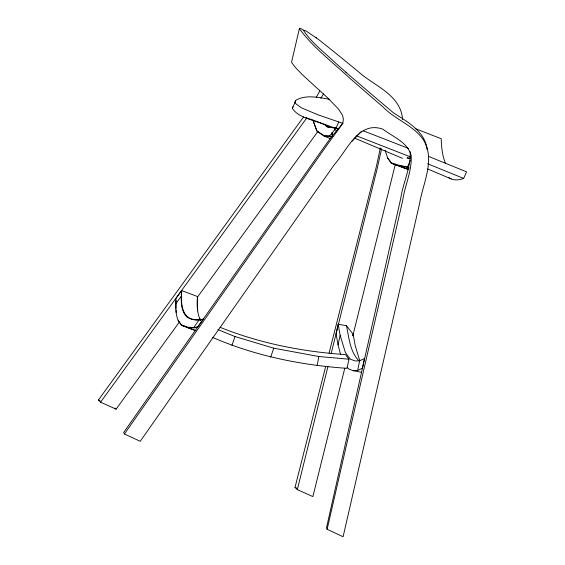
<?xml version="1.0" encoding="UTF-8"?>
<svg xmlns="http://www.w3.org/2000/svg" width="565" height="565" viewBox="0 0 565 565"><rect width="100%" height="100%" fill="white"/><g stroke="black" fill="none" stroke-linecap="round" stroke-linejoin="round"><path stroke-width="0.85" d="M195.977 330.765L181.655 325.306C174.79 318.385 175.715 307.424 175.983 298.405L181.471 290.735C181.196 299.577 180.157 310.453 187.022 317.184C192.107 319.952 198.068 320.532 203.647 319.098C183.152 324.254 180.073 306.583 181.831 290.615L197.425 296.519L197.637 310.821M176.019 300.418L176.012 308.448M197.425 296.519C196.888 304.394 196.867 312.876 200.377 320.072M303.864 30.291L300.792 28.554L299.916 28.25L299.415 28.723C312.989 47.425 331.959 61.62 348.782 77.306C360.096 87.222 371.473 97.067 382.901 106.842C394.73 119.286 412.323 124.809 422.655 138.743C436.124 158.991 422.98 182.707 419.505 203.909L343.103 536.75L327.128 529.278L326.499 527.759L400.698 198.612C403.036 182.869 410.854 167.763 410.169 151.724M319.628 90.245L319.437 91.664L316.167 97.477M317.177 365.717L318.808 356.515L348.965 359.192L347.023 368.338C300.954 365.181 254.886 355.823 212.433 337.333M292.55 108.268L295.686 100.358C305.884 94.306 318.78 97.512 329.776 99.327M295.205 102.752L295.686 100.358L295.064 101.848L295.643 103.614L301.392 107.809L317.763 114.723L342.891 123.389M357.659 370.463L359.63 360.745L364.411 358.528L362.462 368.232L357.659 370.463L353.189 370.697L348.704 368.994L347.115 367.243M340.483 354.107L338.032 344.841L340.137 335.299L338.174 324.275L346.465 325.708L353.167 334.24L355.166 345.448L359.778 360.802M380.351 147.903L376.368 166.541L329.077 353.047M338.174 324.275L336.048 333.746L338.032 344.841M352.814 335.822L353.167 334.24M381.636 148.694L377.307 168.073L331.132 353.662M395.408 163.977L352.85 335.751M327.128 529.278L402.619 200.808C404.766 185.581 412.217 170.884 411.151 155.361C407.513 142.006 392.929 136.928 382.901 129.208C358.711 120.38 347.15 150.452 334.416 164.521L140.226 441.314L124.42 433.962L123.721 432.416L319.543 153.468L331.267 137.062L342.92 123.184M124.42 433.962L326.125 146.314L341.345 125.487L342.976 122.4L343.351 118.714L342.425 115.133L338.435 108.996L327.686 97.886L302.388 74.75L295.354 67.404L291.921 62.92L291.625 61.86L299.464 28.314M344.77 368.26L312.869 496.586L297.303 489.643L327.94 366.487M297.303 489.643L295.022 487.369L325.61 366.734M231.954 345.413L235.019 336.549L217.928 329.579M270.699 357.052L273.764 348.188L318.808 356.515M292.861 106.679L292.246 108.162C299.182 119.575 319.38 120.253 329.409 127.513M448.504 177.382A347.899 65.604 -67.1 0 0 463.653 178.42L466.584 171.852L428.913 156.54M409.293 168.017L407.499 167.021L410.593 160.114M305.863 117.576L335.878 128.389L338.774 121.948M323.554 93.938L320.821 98.31M306.647 118.113L100.577 402.188L98.416 400.006L303.596 116.899M177.989 320.235L181.535 324.854L187.651 327.213L193.774 327.495L199.113 319.854M203.287 319.218L197.799 326.888L193.774 327.495M100.577 402.188L116.086 409.166L179.31 322.135M197.446 297.169L317.94 131.398M175.68 303.871L181.146 296.392M330.765 138.736L324.197 136.151L317.05 131.334L313.568 121.984L316.887 130.946L324.077 135.706L329.741 135.868L335.963 128.177L338.753 129.032M351.889 141.42L361.409 131.25M197.114 327.46L193.894 327.94L187.771 327.658M359.63 360.745L355.194 360.979L350.653 359.291L348.111 356.395L345.321 352.334L340.137 335.299M331.486 136.977L329.854 136.32L324.197 136.151L324.077 135.706M327.439 126.814L329.056 127.04M333.901 127.718L336.316 128.057M335.963 128.177L327.079 126.927L325.857 125.818M353.189 370.697L361.586 372.342M407.499 167.021L396.432 164.683L391.27 162.762L387.724 158.143L391.39 163.214L408.46 169.571L391.39 163.214L391.27 162.762M396.552 165.135L407.619 167.473M235.019 336.549L273.764 348.188M335.878 128.389L338.343 129.258M406.39 168.561L408.008 169.154M356.289 135.741L410.656 156.971M181.655 325.306L195.61 330.589M363.224 130.776L408.728 148.51M415.289 128.601L441.216 138.729A340.956 64.29 -67.1 0 0 445.7 163.73M427.599 163.744L463.653 178.42M201.387 319.684L199.763 319.02L200.766 320.327M220.11 327.319C259.942 343.414 302.678 351.72 345.455 354.601L348.965 359.192M334.275 129.569L336.712 130.6M354.58 138.135L402.485 158.348M427.656 168.97L451.202 178.907M295.022 487.369L296.583 488.068M98.416 400.006L99.97 400.705M316.358 37.968L306.421 31.195L304.267 30.27L303.758 30.757C312.177 43.441 324.924 52.7 335.73 63.266M324.359 44.105C335.843 53.152 347.136 62.433 358.408 71.734C374.305 86.148 400.832 94.609 402.591 119.575M345.914 72.249C361.727 85.993 377.688 99.567 393.734 113.042C407.478 121.821 425.226 131.483 427.154 149.668M115.013 408.071L116.086 409.166M359.093 360.922C349.883 351.762 349.05 337.743 346.465 325.708M199.431 318.342L200.674 320.263M385.139 150.375L387.844 158.588M312.954 120.027L313.688 122.436M329.741 135.868L329.854 136.32M331.634 133.022L332.446 136.391M331.987 132.909L332.799 136.285M176.089 310.1L176.216 312.579M346.281 72.468A60.286 2.776 40.3 0 1 336.309 63.675M315.771 37.438A60.286 2.846 40.4 0 1 323.766 43.54M410.409 158.44L406.977 157.882L410.416 158.44"/></g></svg>
